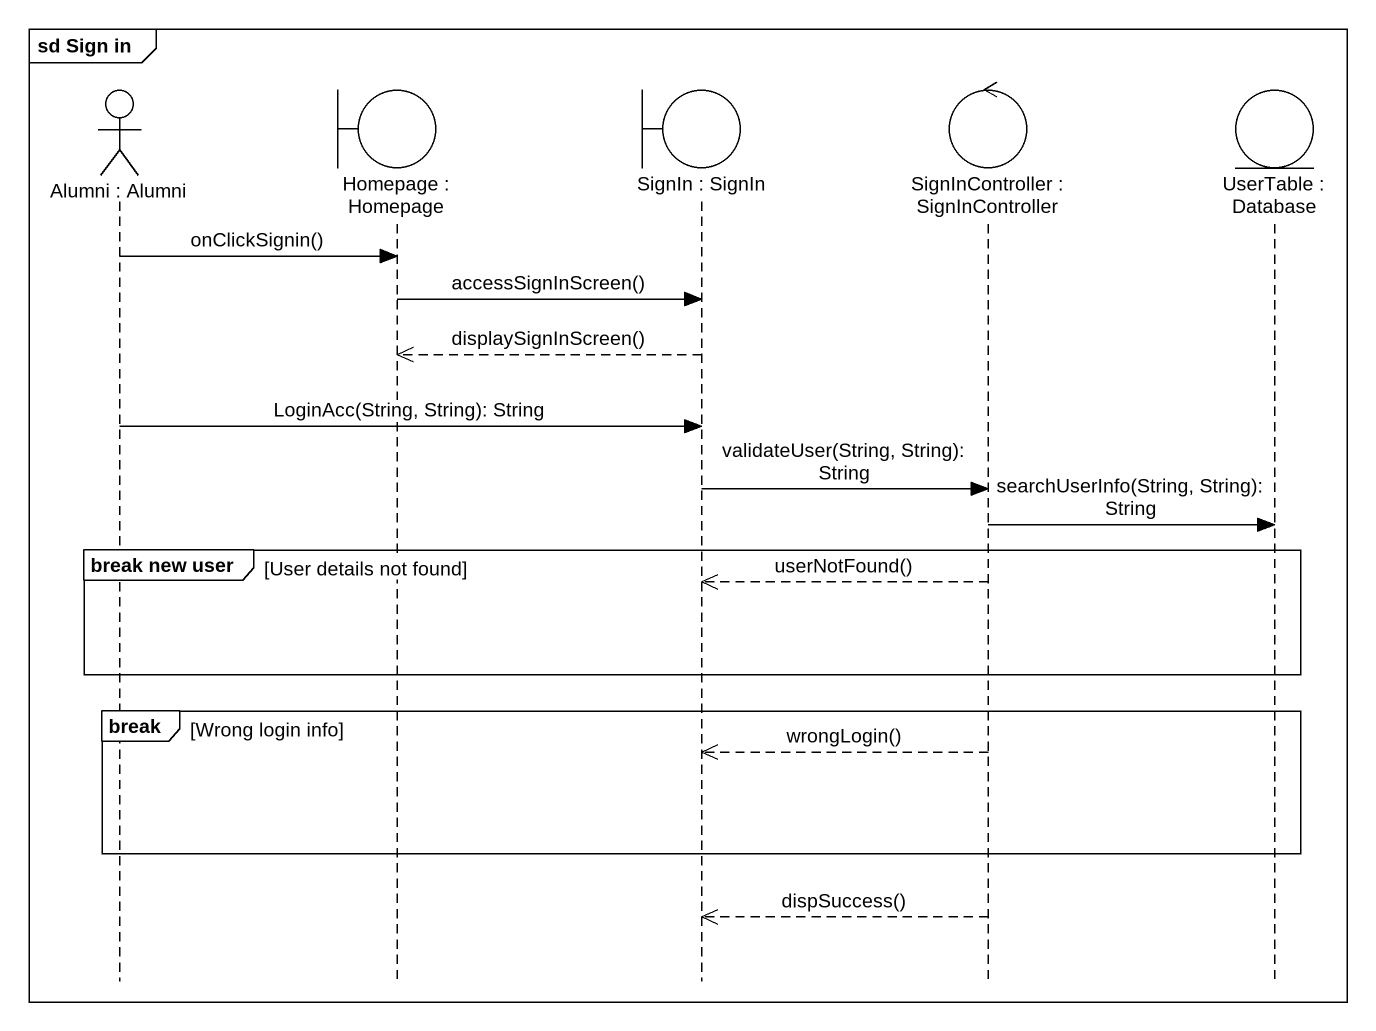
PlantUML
@startuml
mainframe sd Sign in
hide footbox
actor "Alumni : Alumni" as Alumni
boundary "Homepage : Homepage" as Homepage
boundary "SignIn : SignIn" as SignIn
control "SignInController : SignInController" as SignInController
entity "UserTable : Database" as UserTable

Alumni -> Homepage : onClickSignin()
Homepage -> SignIn : accessSignInScreen()
SignIn -->> Homepage : displaySignInScreen()
Alumni -> SignIn : LoginAcc(String, String): String
SignIn -> SignInController : validateUser(String, String): String
SignInController -> UserTable : searchUserInfo(String, String): String
group break new user [User details not found]
  SignInController -->> SignIn : userNotFound()
end
break Wrong login info
  SignInController -->> SignIn : wrongLogin()
end
SignInController -->> SignIn : dispSuccess()
@enduml
